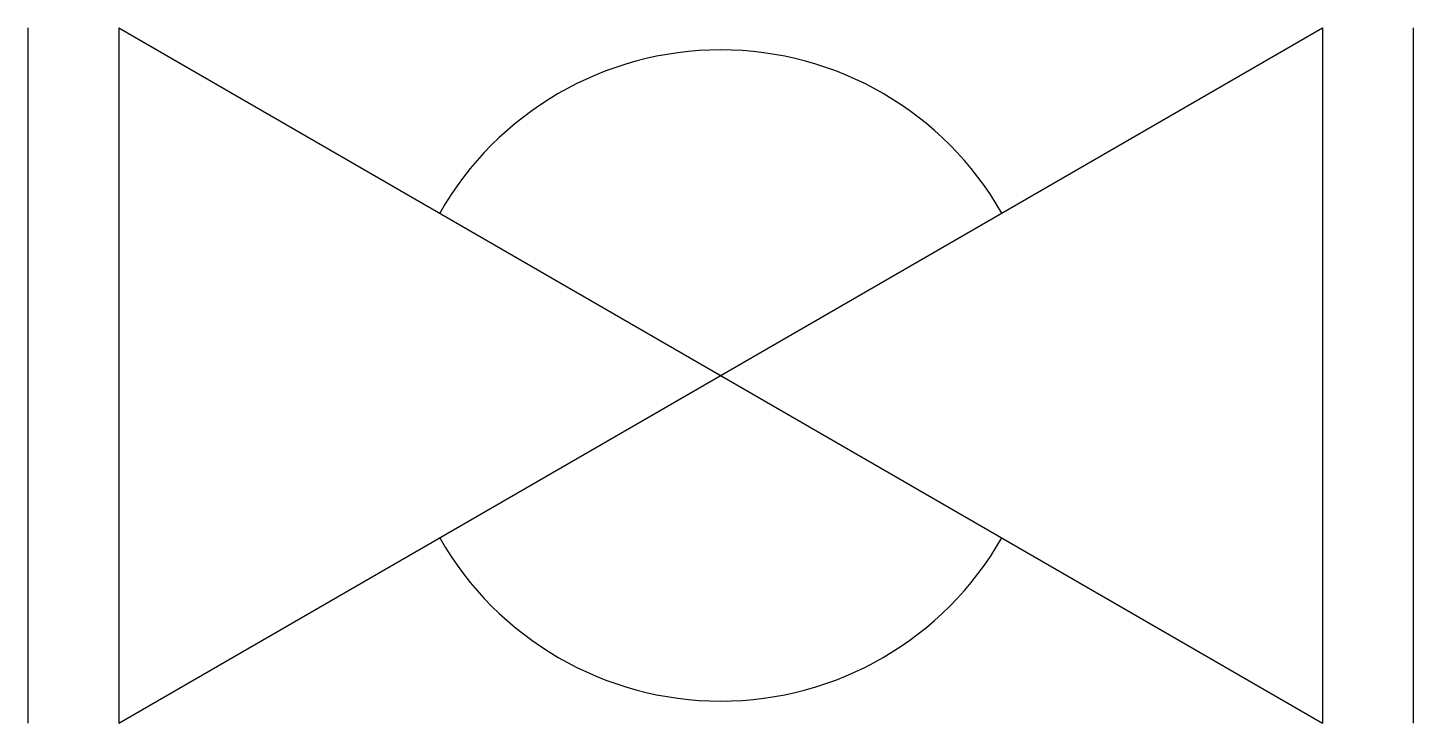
# Model space of a CAD drawing. Header units: metres. Extents: x 0 to 24.9, y -6.2 to 6.2.
import ezdxf

# ---------------------------------------------------------------- set-up
doc = ezdxf.new("R2010")
doc.units = ezdxf.units.M
doc.layers.add('003_THICK', color=7, linetype='Continuous')

# ---------------------------------------------------------------- blocks, each defined once
blk = doc.blocks.new('截止阀（手柄向后）')
at = {"layer": '003_THICK'}
for points in [[(0, 6.25), (0, -6.25)], [(1.64, 6.25), (23.29, -6.25)], [(1.64, -6.25), (23.29, 6.25)], [(1.64, 6.25), (1.64, -6.25)], [(23.29, 6.25), (23.29, -6.25)], [(24.92, 6.25), (24.92, -6.25)]]:
    blk.add_lwpolyline(points, dxfattribs=at)
for points in [[(17.52, 2.92, 0.58), (7.41, 2.92, 0.58)], [(7.41, -2.92, 0.58), (17.52, -2.92, 0.58)]]:
    blk.add_lwpolyline(points, format="xyb", dxfattribs=at)

msp = doc.modelspace()

# ---------------------------------------------------------------- block references
msp.add_blockref('截止阀（手柄向后）', (0, 0))

doc.saveas('drawing.dxf')
